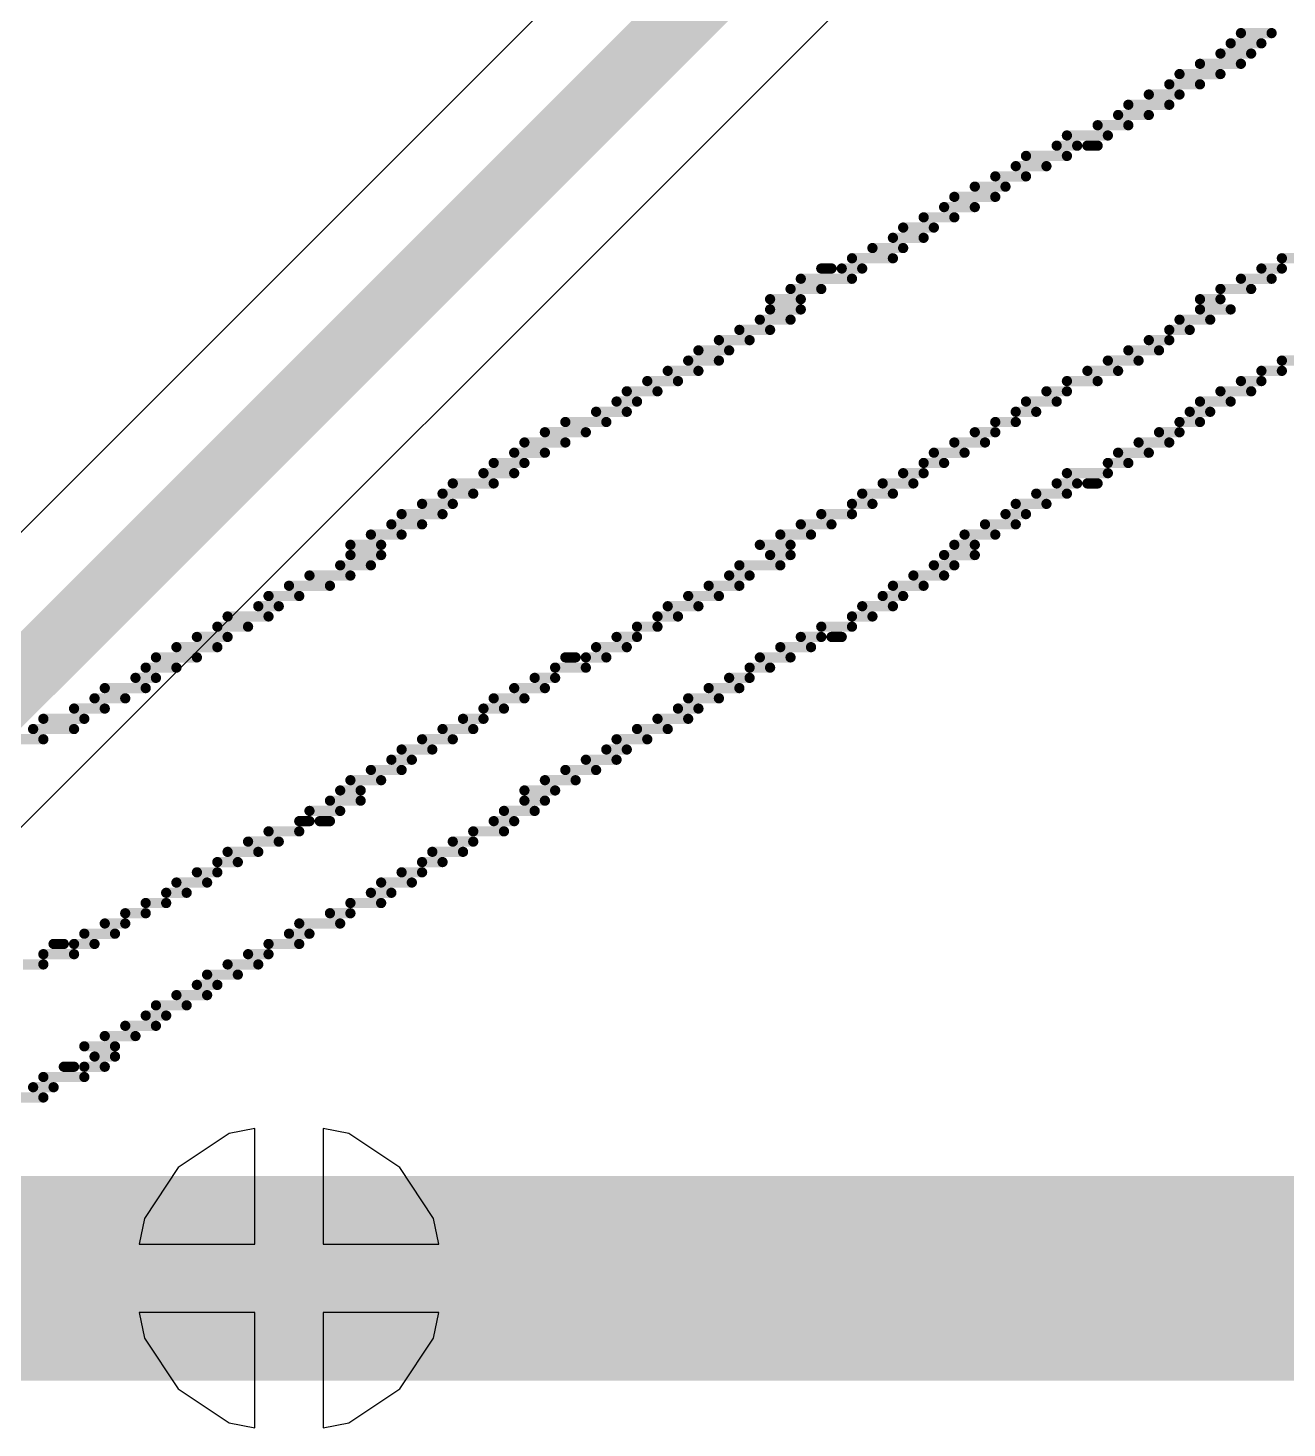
# Model space of a CAD drawing. Header units: millimetres. Extents: x 84.4 to 173.9, y 144 to 177.
# Drawn here: x 136.62 to 141.31, y 160.82 to 166.03 of the extents above; entities that cross this region are included whole.
import ezdxf

# ---------------------------------------------------------------- set-up
doc = ezdxf.new("R2010")
doc.units = ezdxf.units.MM
for name, color, linetype in [('BottomLayer', 5, 'Continuous'), ('BottomOverlay', 54, 'Continuous'), ('MultiLayer', 9, 'Continuous'), ('TopLayer', 1, 'Continuous'), ('ViaHoleLayer', 16, 'Continuous')]:
    doc.layers.add(name, color=color, linetype=linetype)

msp = doc.modelspace()

# ---------------------------------------------------------------- linework, layer by layer
at = {"layer": 'BottomLayer'}
for p, q in [((140.2155, 167.7745), (135.3133, 162.8723)), ((135.9765, 162.4367), (140.6511, 167.1113)), ((137.3716, 161.9168), (137.1826, 161.7904)), ((137.4676, 161.9358), (137.3716, 161.9168)), ((137.4676, 161.5054), (137.4676, 161.9358)), ((137.8176, 161.9168), (137.7216, 161.9358)), ((137.7216, 161.9358), (137.7216, 161.5054)), ((138.0066, 161.7904), (137.8176, 161.9168)), ((137.1826, 161.7904), (137.0563, 161.6014)), ((138.133, 161.6014), (138.0066, 161.7904)), ((137.0563, 161.6014), (137.0372, 161.5054)), ((138.1521, 161.5054), (138.133, 161.6014)), ((137.0372, 161.5054), (137.4676, 161.5054)), ((137.7216, 161.5054), (138.1521, 161.5054)), ((137.4676, 161.2514), (137.0372, 161.2514)), ((137.0372, 161.2514), (137.0563, 161.1554)), ((137.4676, 160.821), (137.4676, 161.2514)), ((138.1521, 161.2514), (137.7216, 161.2514)), ((137.7216, 161.2514), (137.7216, 160.821)), ((138.133, 161.1554), (138.1521, 161.2514)), ((137.0563, 161.1554), (137.1826, 160.9664)), ((138.0066, 160.9664), (138.133, 161.1554)), ((137.1826, 160.9664), (137.3716, 160.8401)), ((137.8176, 160.8401), (138.0066, 160.9664)), ((137.3716, 160.8401), (137.4676, 160.821)), ((137.7216, 160.821), (137.8176, 160.8401))]:
    msp.add_line(p, q, dxfattribs=at)
for points, const_width in [([(135.588, 162.5976), (140.4902, 167.4998)], 0.254), ([(137.5946, 161.3784), (150.5232, 161.3784)], 0.762)]:
    msp.add_lwpolyline(points, dxfattribs=dict(at, const_width=const_width))
for points, const_width in [([(137.4041, 161.3784, 1), (137.7851, 161.3784, 1)], 0.381), ([(137.4359, 161.3784, 1), (137.7534, 161.3784, 1)], 0.3175)]:
    msp.add_lwpolyline(points, format="xyb", close=True, dxfattribs=dict(at, const_width=const_width))
at = {"layer": 'BottomOverlay', "const_width": 0.0381}
for points in [[(141.1379, 166.0139), (141.2522, 166.0139)], [(141.0617, 165.9377), (141.176, 165.9377)], [(141.0998, 165.9758), (141.2141, 165.9758)], [(140.9855, 165.8996), (141.1379, 165.8996)], [(140.9093, 165.8615), (141.0617, 165.8615)], [(140.795, 165.7853), (140.9093, 165.7853)], [(140.8712, 165.8234), (140.9855, 165.8234)], [(140.7188, 165.7472), (140.8712, 165.7472)], [(140.6045, 165.671), (140.7188, 165.671)], [(140.6807, 165.7091), (140.795, 165.7091)], [(140.4902, 165.6329), (140.6426, 165.6329)], [(140.4521, 165.5948), (140.5283, 165.5948)], [(140.5664, 165.5948), (140.6045, 165.5948)], [(140.2997, 165.5186), (140.414, 165.5186)], [(140.3378, 165.5567), (140.4902, 165.5567)], [(140.2235, 165.4805), (140.3378, 165.4805)], [(140.1473, 165.4424), (140.2616, 165.4424)], [(140.033, 165.3662), (140.1473, 165.3662)], [(140.0711, 165.4043), (140.2235, 165.4043)], [(139.9568, 165.3281), (140.0711, 165.3281)], [(139.8806, 165.29), (139.9949, 165.29)], [(139.7663, 165.2138), (139.8806, 165.2138)], [(139.8425, 165.2519), (139.9568, 165.2519)], [(139.6901, 165.1757), (139.8425, 165.1757)], [(141.2903, 165.1757), (141.3665, 165.1757)], [(139.4996, 165.0995), (139.6901, 165.0995)], [(139.5758, 165.1376), (139.6139, 165.1376)], [(139.652, 165.1376), (139.7282, 165.1376)], [(141.1379, 165.0995), (141.2522, 165.0995)], [(141.2141, 165.1376), (141.2903, 165.1376)], [(139.4615, 165.0614), (139.5758, 165.0614)], [(141.0617, 165.0614), (141.176, 165.0614)], [(139.3853, 165.0233), (139.4996, 165.0233)], [(140.9855, 165.0233), (141.0617, 165.0233)], [(139.3472, 164.9471), (139.4615, 164.9471)], [(139.3853, 164.9852), (139.4996, 164.9852)], [(140.9093, 164.9471), (141.0236, 164.9471)], [(140.9855, 164.9852), (141.0998, 164.9852)], [(139.271, 164.909), (139.3853, 164.909)], [(140.8712, 164.909), (140.9474, 164.909)], [(139.1948, 164.8709), (139.3091, 164.8709)], [(140.795, 164.8709), (140.8712, 164.8709)], [(139.0805, 164.7947), (139.1948, 164.7947)], [(139.1186, 164.8328), (139.2329, 164.8328)], [(140.6426, 164.7947), (140.7569, 164.7947)], [(140.7188, 164.8328), (140.8331, 164.8328)], [(141.2903, 164.7947), (141.5189, 164.7947)], [(139.0043, 164.7566), (139.1186, 164.7566)], [(140.5664, 164.7566), (140.6807, 164.7566)], [(141.2141, 164.7566), (141.2903, 164.7566)], [(138.8519, 164.6804), (138.9662, 164.6804)], [(138.9281, 164.7185), (139.0424, 164.7185)], [(140.414, 164.6804), (140.4902, 164.6804)], [(140.4902, 164.7185), (140.6045, 164.7185)], [(141.0617, 164.6804), (141.176, 164.6804)], [(141.1379, 164.7185), (141.2141, 164.7185)], [(138.8138, 164.6423), (138.89, 164.6423)], [(140.3378, 164.6423), (140.4521, 164.6423)], [(140.9855, 164.6423), (141.0998, 164.6423)], [(138.7376, 164.6042), (138.8519, 164.6042)], [(140.2997, 164.6042), (140.3759, 164.6042)], [(140.9474, 164.6042), (141.0236, 164.6042)], [(138.5471, 164.528), (138.6995, 164.528)], [(138.6233, 164.5661), (138.7757, 164.5661)], [(140.1473, 164.528), (140.2235, 164.528)], [(140.2235, 164.5661), (140.2997, 164.5661)], [(140.8331, 164.528), (140.9093, 164.528)], [(140.9093, 164.5661), (140.9855, 164.5661)], [(138.4709, 164.4899), (138.6233, 164.4899)], [(140.0711, 164.4899), (140.1854, 164.4899)], [(140.7569, 164.4899), (140.8712, 164.4899)], [(138.4328, 164.4518), (138.5471, 164.4518)], [(139.9949, 164.4518), (140.1092, 164.4518)], [(140.6807, 164.4518), (140.795, 164.4518)], [(138.3185, 164.3756), (138.4328, 164.3756)], [(138.3566, 164.4137), (138.4709, 164.4137)], [(139.8806, 164.3756), (139.9568, 164.3756)], [(139.9568, 164.4137), (140.033, 164.4137)], [(140.4902, 164.3756), (140.6426, 164.3756)], [(140.6426, 164.4137), (140.7188, 164.4137)], [(138.2042, 164.3375), (138.3566, 164.3375)], [(139.8044, 164.3375), (139.9187, 164.3375)], [(140.4521, 164.3375), (140.5283, 164.3375)], [(140.5664, 164.3375), (140.6045, 164.3375)], [(138.1661, 164.2994), (138.2804, 164.2994)], [(139.7282, 164.2994), (139.8425, 164.2994)], [(140.3759, 164.2994), (140.4902, 164.2994)], [(138.0137, 164.2232), (138.1661, 164.2232)], [(138.0899, 164.2613), (138.2042, 164.2613)], [(139.5758, 164.2232), (139.6901, 164.2232)], [(139.6901, 164.2613), (139.7663, 164.2613)], [(140.2616, 164.2232), (140.3378, 164.2232)], [(140.2997, 164.2613), (140.414, 164.2613)], [(137.9756, 164.1851), (138.0899, 164.1851)], [(139.4996, 164.1851), (139.6139, 164.1851)], [(140.1854, 164.1851), (140.2997, 164.1851)], [(137.8232, 164.1089), (137.9375, 164.1089)], [(137.8994, 164.147), (138.0137, 164.147)], [(139.3472, 164.1089), (139.4615, 164.1089)], [(139.4234, 164.147), (139.5377, 164.147)], [(140.0711, 164.1089), (140.1473, 164.1089)], [(140.1092, 164.147), (140.2235, 164.147)], [(137.8232, 164.0708), (137.9375, 164.0708)], [(139.3853, 164.0708), (139.4615, 164.0708)], [(140.033, 164.0708), (140.1473, 164.0708)], [(137.7851, 164.0327), (137.8994, 164.0327)], [(139.271, 164.0327), (139.4234, 164.0327)], [(139.9949, 164.0327), (140.0711, 164.0327)], [(137.5946, 163.9565), (137.747, 163.9565)], [(137.6708, 163.9946), (137.8232, 163.9946)], [(139.1567, 163.9565), (139.271, 163.9565)], [(139.2329, 163.9946), (139.3091, 163.9946)], [(139.8425, 163.9565), (139.9568, 163.9565)], [(139.9187, 163.9946), (140.033, 163.9946)], [(137.5184, 163.9184), (137.6327, 163.9184)], [(139.0805, 163.9184), (139.1948, 163.9184)], [(139.8044, 163.9184), (139.8806, 163.9184)], [(137.4803, 163.8803), (137.5565, 163.8803)], [(139.0043, 163.8803), (139.1186, 163.8803)], [(139.7282, 163.8803), (139.8425, 163.8803)], [(137.3279, 163.8041), (137.4422, 163.8041)], [(137.366, 163.8422), (137.5184, 163.8422)], [(138.89, 163.8041), (138.9662, 163.8041)], [(138.9662, 163.8422), (139.0424, 163.8422)], [(139.5758, 163.8041), (139.6901, 163.8041)], [(139.6901, 163.8422), (139.7663, 163.8422)], [(137.2517, 163.766), (137.366, 163.766)], [(138.8138, 163.766), (138.89, 163.766)], [(139.4996, 163.766), (139.5758, 163.766)], [(139.6139, 163.766), (139.652, 163.766)], [(137.0993, 163.6898), (137.2517, 163.6898)], [(137.1755, 163.7279), (137.3279, 163.7279)], [(138.6233, 163.6898), (138.6614, 163.6898)], [(138.6995, 163.6898), (138.7757, 163.6898)], [(138.7376, 163.7279), (138.8519, 163.7279)], [(139.3472, 163.6898), (139.4615, 163.6898)], [(139.4234, 163.7279), (139.5377, 163.7279)], [(137.0612, 163.6517), (137.1755, 163.6517)], [(138.5852, 163.6517), (138.6995, 163.6517)], [(139.3091, 163.6517), (139.3853, 163.6517)], [(137.0231, 163.6136), (137.0993, 163.6136)], [(138.509, 163.6136), (138.5852, 163.6136)], [(139.2329, 163.6136), (139.3091, 163.6136)], [(136.8707, 163.5374), (136.985, 163.5374)], [(136.9088, 163.5755), (137.0612, 163.5755)], [(138.3566, 163.5374), (138.4709, 163.5374)], [(138.4328, 163.5755), (138.5471, 163.5755)], [(139.0805, 163.5374), (139.1948, 163.5374)], [(139.1567, 163.5755), (139.271, 163.5755)], [(136.7945, 163.4993), (136.9088, 163.4993)], [(138.3185, 163.4993), (138.3947, 163.4993)], [(139.0424, 163.4993), (139.1186, 163.4993)], [(136.6802, 163.4612), (136.8326, 163.4612)], [(138.2423, 163.4612), (138.3185, 163.4612)], [(138.9662, 163.4612), (139.0805, 163.4612)], [(136.5659, 163.385), (136.6802, 163.385)], [(136.6421, 163.4231), (136.7945, 163.4231)], [(138.0899, 163.385), (138.2042, 163.385)], [(138.1661, 163.4231), (138.2804, 163.4231)], [(138.8138, 163.385), (138.9281, 163.385)], [(138.89, 163.4231), (139.0043, 163.4231)], [(138.0137, 163.3469), (138.128, 163.3469)], [(138.7757, 163.3469), (138.8519, 163.3469)], [(137.9756, 163.3088), (138.0518, 163.3088)], [(138.6995, 163.3088), (138.8138, 163.3088)], [(137.8232, 163.2326), (137.9375, 163.2326)], [(137.8994, 163.2707), (138.0137, 163.2707)], [(138.5471, 163.2326), (138.6614, 163.2326)], [(138.6233, 163.2707), (138.7376, 163.2707)], [(137.7851, 163.1945), (137.8613, 163.1945)], [(138.4709, 163.1945), (138.5852, 163.1945)], [(137.6708, 163.1183), (137.7851, 163.1183)], [(137.747, 163.1564), (137.8613, 163.1564)], [(138.3947, 163.1183), (138.509, 163.1183)], [(138.4709, 163.1564), (138.5471, 163.1564)], [(137.6327, 163.0802), (137.6708, 163.0802)], [(137.7089, 163.0802), (137.747, 163.0802)], [(138.3566, 163.0802), (138.4328, 163.0802)], [(137.5184, 163.0421), (137.6327, 163.0421)], [(138.2804, 163.0421), (138.3947, 163.0421)], [(137.366, 162.9659), (137.4803, 162.9659)], [(137.4422, 163.004), (137.5565, 163.004)], [(138.128, 162.9659), (138.2423, 162.9659)], [(138.2042, 163.004), (138.2804, 163.004)], [(137.3279, 162.9278), (137.4041, 162.9278)], [(138.0899, 162.9278), (138.1661, 162.9278)], [(137.2517, 162.8897), (137.3279, 162.8897)], [(138.0137, 162.8897), (138.0899, 162.8897)], [(137.1374, 162.8135), (137.2136, 162.8135)], [(137.1755, 162.8516), (137.2898, 162.8516)], [(137.8994, 162.8135), (137.9756, 162.8135)], [(137.9375, 162.8516), (138.0518, 162.8516)], [(137.0612, 162.7754), (137.1374, 162.7754)], [(137.8232, 162.7754), (137.9375, 162.7754)], [(136.9088, 162.6992), (136.985, 162.6992)], [(136.985, 162.7373), (137.0612, 162.7373)], [(137.6327, 162.6992), (137.7851, 162.6992)], [(137.747, 162.7373), (137.8232, 162.7373)], [(136.8326, 162.6611), (136.9469, 162.6611)], [(137.5946, 162.6611), (137.6708, 162.6611)], [(136.7183, 162.623), (136.7564, 162.623)], [(136.7945, 162.623), (136.8707, 162.623)], [(137.5184, 162.623), (137.6327, 162.623)], [(136.604, 162.5468), (136.6802, 162.5468)], [(136.6802, 162.5849), (136.7945, 162.5849)], [(137.366, 162.5468), (137.4803, 162.5468)], [(137.4422, 162.5849), (137.5184, 162.5849)], [(137.2898, 162.5087), (137.4041, 162.5087)], [(137.2517, 162.4706), (137.3279, 162.4706)], [(137.0993, 162.3944), (137.2136, 162.3944)], [(137.1755, 162.4325), (137.2898, 162.4325)], [(137.0612, 162.3563), (137.1374, 162.3563)], [(136.985, 162.3182), (137.0993, 162.3182)], [(136.8326, 162.242), (136.9469, 162.242)], [(136.9088, 162.2801), (137.0231, 162.2801)], [(136.8707, 162.2039), (136.9469, 162.2039)], [(136.6802, 162.1277), (136.8326, 162.1277)], [(136.7564, 162.1658), (136.7945, 162.1658)], [(136.8326, 162.1658), (136.9088, 162.1658)], [(136.6421, 162.0896), (136.7183, 162.0896)], [(136.5659, 162.0515), (136.6802, 162.0515)]]:
    msp.add_lwpolyline(points, dxfattribs=at)
at = {"layer": 'BottomOverlay', "const_width": 0.0191}
for points in [[(141.1284, 166.0139, 1), (141.1474, 166.0139, 1)], [(141.2427, 166.0139, 1), (141.2617, 166.0139, 1)], [(141.0522, 165.9377, 1), (141.0712, 165.9377, 1)], [(141.0903, 165.9758, 1), (141.1093, 165.9758, 1)], [(141.1665, 165.9377, 1), (141.1855, 165.9377, 1)], [(141.2046, 165.9758, 1), (141.2236, 165.9758, 1)], [(140.976, 165.8996, 1), (140.995, 165.8996, 1)], [(141.1284, 165.8996, 1), (141.1474, 165.8996, 1)], [(140.8998, 165.8615, 1), (140.9188, 165.8615, 1)], [(141.0522, 165.8615, 1), (141.0712, 165.8615, 1)], [(140.7855, 165.7853, 1), (140.8045, 165.7853, 1)], [(140.8617, 165.8234, 1), (140.8807, 165.8234, 1)], [(140.8998, 165.7853, 1), (140.9188, 165.7853, 1)], [(140.976, 165.8234, 1), (140.995, 165.8234, 1)], [(140.7093, 165.7472, 1), (140.7283, 165.7472, 1)], [(140.8617, 165.7472, 1), (140.8807, 165.7472, 1)], [(140.595, 165.671, 1), (140.614, 165.671, 1)], [(140.6712, 165.7091, 1), (140.6902, 165.7091, 1)], [(140.7093, 165.671, 1), (140.7283, 165.671, 1)], [(140.7855, 165.7091, 1), (140.8045, 165.7091, 1)], [(140.4807, 165.6329, 1), (140.4997, 165.6329, 1)], [(140.6331, 165.6329, 1), (140.6521, 165.6329, 1)], [(140.4426, 165.5948, 1), (140.4616, 165.5948, 1)], [(140.5188, 165.5948, 1), (140.5378, 165.5948, 1)], [(140.5569, 165.5948, 1), (140.5759, 165.5948, 1)], [(140.595, 165.5948, 1), (140.614, 165.5948, 1)], [(140.2902, 165.5186, 1), (140.3092, 165.5186, 1)], [(140.3283, 165.5567, 1), (140.3473, 165.5567, 1)], [(140.4045, 165.5186, 1), (140.4235, 165.5186, 1)], [(140.4807, 165.5567, 1), (140.4997, 165.5567, 1)], [(140.214, 165.4805, 1), (140.233, 165.4805, 1)], [(140.3283, 165.4805, 1), (140.3473, 165.4805, 1)], [(140.1378, 165.4424, 1), (140.1568, 165.4424, 1)], [(140.2521, 165.4424, 1), (140.2711, 165.4424, 1)], [(140.0235, 165.3662, 1), (140.0425, 165.3662, 1)], [(140.0616, 165.4043, 1), (140.0806, 165.4043, 1)], [(140.1378, 165.3662, 1), (140.1568, 165.3662, 1)], [(140.214, 165.4043, 1), (140.233, 165.4043, 1)], [(139.9473, 165.3281, 1), (139.9663, 165.3281, 1)], [(140.0616, 165.3281, 1), (140.0806, 165.3281, 1)], [(139.8711, 165.29, 1), (139.8901, 165.29, 1)], [(139.9854, 165.29, 1), (140.0044, 165.29, 1)], [(139.7568, 165.2138, 1), (139.7758, 165.2138, 1)], [(139.833, 165.2519, 1), (139.852, 165.2519, 1)], [(139.8711, 165.2138, 1), (139.8901, 165.2138, 1)], [(139.9473, 165.2519, 1), (139.9663, 165.2519, 1)], [(139.6806, 165.1757, 1), (139.6996, 165.1757, 1)], [(139.833, 165.1757, 1), (139.852, 165.1757, 1)], [(141.2808, 165.1757, 1), (141.2998, 165.1757, 1)], [(139.4901, 165.0995, 1), (139.5091, 165.0995, 1)], [(139.5663, 165.1376, 1), (139.5853, 165.1376, 1)], [(139.6044, 165.1376, 1), (139.6234, 165.1376, 1)], [(139.6425, 165.1376, 1), (139.6615, 165.1376, 1)], [(139.6806, 165.0995, 1), (139.6996, 165.0995, 1)], [(139.7187, 165.1376, 1), (139.7377, 165.1376, 1)], [(141.1284, 165.0995, 1), (141.1474, 165.0995, 1)], [(141.2046, 165.1376, 1), (141.2236, 165.1376, 1)], [(141.2427, 165.0995, 1), (141.2617, 165.0995, 1)], [(141.2808, 165.1376, 1), (141.2998, 165.1376, 1)], [(139.452, 165.0614, 1), (139.471, 165.0614, 1)], [(139.5663, 165.0614, 1), (139.5853, 165.0614, 1)], [(141.0522, 165.0614, 1), (141.0712, 165.0614, 1)], [(141.1665, 165.0614, 1), (141.1855, 165.0614, 1)], [(139.3758, 165.0233, 1), (139.3948, 165.0233, 1)], [(139.4901, 165.0233, 1), (139.5091, 165.0233, 1)], [(140.976, 165.0233, 1), (140.995, 165.0233, 1)], [(141.0522, 165.0233, 1), (141.0712, 165.0233, 1)], [(139.3377, 164.9471, 1), (139.3567, 164.9471, 1)], [(139.3758, 164.9852, 1), (139.3948, 164.9852, 1)], [(139.452, 164.9471, 1), (139.471, 164.9471, 1)], [(139.4901, 164.9852, 1), (139.5091, 164.9852, 1)], [(140.8998, 164.9471, 1), (140.9188, 164.9471, 1)], [(140.976, 164.9852, 1), (140.995, 164.9852, 1)], [(141.0141, 164.9471, 1), (141.0331, 164.9471, 1)], [(141.0903, 164.9852, 1), (141.1093, 164.9852, 1)], [(139.2615, 164.909, 1), (139.2805, 164.909, 1)], [(139.3758, 164.909, 1), (139.3948, 164.909, 1)], [(140.8617, 164.909, 1), (140.8807, 164.909, 1)], [(140.9379, 164.909, 1), (140.9569, 164.909, 1)], [(139.1853, 164.8709, 1), (139.2043, 164.8709, 1)], [(139.2996, 164.8709, 1), (139.3186, 164.8709, 1)], [(140.7855, 164.8709, 1), (140.8045, 164.8709, 1)], [(140.8617, 164.8709, 1), (140.8807, 164.8709, 1)], [(139.071, 164.7947, 1), (139.09, 164.7947, 1)], [(139.1091, 164.8328, 1), (139.1281, 164.8328, 1)], [(139.1853, 164.7947, 1), (139.2043, 164.7947, 1)], [(139.2234, 164.8328, 1), (139.2424, 164.8328, 1)], [(140.6331, 164.7947, 1), (140.6521, 164.7947, 1)], [(140.7093, 164.8328, 1), (140.7283, 164.8328, 1)], [(140.7474, 164.7947, 1), (140.7664, 164.7947, 1)], [(140.8236, 164.8328, 1), (140.8426, 164.8328, 1)], [(141.2808, 164.7947, 1), (141.2998, 164.7947, 1)], [(138.9948, 164.7566, 1), (139.0138, 164.7566, 1)], [(139.1091, 164.7566, 1), (139.1281, 164.7566, 1)], [(140.5569, 164.7566, 1), (140.5759, 164.7566, 1)], [(140.6712, 164.7566, 1), (140.6902, 164.7566, 1)], [(141.2046, 164.7566, 1), (141.2236, 164.7566, 1)], [(141.2808, 164.7566, 1), (141.2998, 164.7566, 1)], [(138.8424, 164.6804, 1), (138.8614, 164.6804, 1)], [(138.9186, 164.7185, 1), (138.9376, 164.7185, 1)], [(138.9567, 164.6804, 1), (138.9757, 164.6804, 1)], [(139.0329, 164.7185, 1), (139.0519, 164.7185, 1)], [(140.4045, 164.6804, 1), (140.4235, 164.6804, 1)], [(140.4807, 164.7185, 1), (140.4997, 164.7185, 1)], [(140.4807, 164.6804, 1), (140.4997, 164.6804, 1)], [(140.595, 164.7185, 1), (140.614, 164.7185, 1)], [(141.0522, 164.6804, 1), (141.0712, 164.6804, 1)], [(141.1284, 164.7185, 1), (141.1474, 164.7185, 1)], [(141.1665, 164.6804, 1), (141.1855, 164.6804, 1)], [(141.2046, 164.7185, 1), (141.2236, 164.7185, 1)], [(138.8043, 164.6423, 1), (138.8233, 164.6423, 1)], [(138.8805, 164.6423, 1), (138.8995, 164.6423, 1)], [(140.3283, 164.6423, 1), (140.3473, 164.6423, 1)], [(140.4426, 164.6423, 1), (140.4616, 164.6423, 1)], [(140.976, 164.6423, 1), (140.995, 164.6423, 1)], [(141.0903, 164.6423, 1), (141.1093, 164.6423, 1)], [(138.7281, 164.6042, 1), (138.7471, 164.6042, 1)], [(138.8424, 164.6042, 1), (138.8614, 164.6042, 1)], [(140.2902, 164.6042, 1), (140.3092, 164.6042, 1)], [(140.3664, 164.6042, 1), (140.3854, 164.6042, 1)], [(140.9379, 164.6042, 1), (140.9569, 164.6042, 1)], [(141.0141, 164.6042, 1), (141.0331, 164.6042, 1)], [(138.5376, 164.528, 1), (138.5566, 164.528, 1)], [(138.6138, 164.5661, 1), (138.6328, 164.5661, 1)], [(138.69, 164.528, 1), (138.709, 164.528, 1)], [(138.7662, 164.5661, 1), (138.7852, 164.5661, 1)], [(140.1378, 164.528, 1), (140.1568, 164.528, 1)], [(140.214, 164.5661, 1), (140.233, 164.5661, 1)], [(140.214, 164.528, 1), (140.233, 164.528, 1)], [(140.2902, 164.5661, 1), (140.3092, 164.5661, 1)], [(140.8236, 164.528, 1), (140.8426, 164.528, 1)], [(140.8998, 164.5661, 1), (140.9188, 164.5661, 1)], [(140.8998, 164.528, 1), (140.9188, 164.528, 1)], [(140.976, 164.5661, 1), (140.995, 164.5661, 1)], [(138.4614, 164.4899, 1), (138.4804, 164.4899, 1)], [(138.6138, 164.4899, 1), (138.6328, 164.4899, 1)], [(140.0616, 164.4899, 1), (140.0806, 164.4899, 1)], [(140.1759, 164.4899, 1), (140.1949, 164.4899, 1)], [(140.7474, 164.4899, 1), (140.7664, 164.4899, 1)], [(140.8617, 164.4899, 1), (140.8807, 164.4899, 1)], [(138.4233, 164.4518, 1), (138.4423, 164.4518, 1)], [(138.5376, 164.4518, 1), (138.5566, 164.4518, 1)], [(139.9854, 164.4518, 1), (140.0044, 164.4518, 1)], [(140.0997, 164.4518, 1), (140.1187, 164.4518, 1)], [(140.6712, 164.4518, 1), (140.6902, 164.4518, 1)], [(140.7855, 164.4518, 1), (140.8045, 164.4518, 1)], [(138.309, 164.3756, 1), (138.328, 164.3756, 1)], [(138.3471, 164.4137, 1), (138.3661, 164.4137, 1)], [(138.4233, 164.3756, 1), (138.4423, 164.3756, 1)], [(138.4614, 164.4137, 1), (138.4804, 164.4137, 1)], [(139.8711, 164.3756, 1), (139.8901, 164.3756, 1)], [(139.9473, 164.4137, 1), (139.9663, 164.4137, 1)], [(139.9473, 164.3756, 1), (139.9663, 164.3756, 1)], [(140.0235, 164.4137, 1), (140.0425, 164.4137, 1)], [(140.4807, 164.3756, 1), (140.4997, 164.3756, 1)], [(140.6331, 164.4137, 1), (140.6521, 164.4137, 1)], [(140.6331, 164.3756, 1), (140.6521, 164.3756, 1)], [(140.7093, 164.4137, 1), (140.7283, 164.4137, 1)], [(138.1947, 164.3375, 1), (138.2137, 164.3375, 1)], [(138.3471, 164.3375, 1), (138.3661, 164.3375, 1)], [(139.7949, 164.3375, 1), (139.8139, 164.3375, 1)], [(139.9092, 164.3375, 1), (139.9282, 164.3375, 1)], [(140.4426, 164.3375, 1), (140.4616, 164.3375, 1)], [(140.5188, 164.3375, 1), (140.5378, 164.3375, 1)], [(140.5569, 164.3375, 1), (140.5759, 164.3375, 1)], [(140.595, 164.3375, 1), (140.614, 164.3375, 1)], [(138.1566, 164.2994, 1), (138.1756, 164.2994, 1)], [(138.2709, 164.2994, 1), (138.2899, 164.2994, 1)], [(139.7187, 164.2994, 1), (139.7377, 164.2994, 1)], [(139.833, 164.2994, 1), (139.852, 164.2994, 1)], [(140.3664, 164.2994, 1), (140.3854, 164.2994, 1)], [(140.4807, 164.2994, 1), (140.4997, 164.2994, 1)], [(138.0042, 164.2232, 1), (138.0232, 164.2232, 1)], [(138.0804, 164.2613, 1), (138.0994, 164.2613, 1)], [(138.1566, 164.2232, 1), (138.1756, 164.2232, 1)], [(138.1947, 164.2613, 1), (138.2137, 164.2613, 1)], [(139.5663, 164.2232, 1), (139.5853, 164.2232, 1)], [(139.6806, 164.2613, 1), (139.6996, 164.2613, 1)], [(139.6806, 164.2232, 1), (139.6996, 164.2232, 1)], [(139.7568, 164.2613, 1), (139.7758, 164.2613, 1)], [(140.2521, 164.2232, 1), (140.2711, 164.2232, 1)], [(140.2902, 164.2613, 1), (140.3092, 164.2613, 1)], [(140.3283, 164.2232, 1), (140.3473, 164.2232, 1)], [(140.4045, 164.2613, 1), (140.4235, 164.2613, 1)], [(137.9661, 164.1851, 1), (137.9851, 164.1851, 1)], [(138.0804, 164.1851, 1), (138.0994, 164.1851, 1)], [(139.4901, 164.1851, 1), (139.5091, 164.1851, 1)], [(139.6044, 164.1851, 1), (139.6234, 164.1851, 1)], [(140.1759, 164.1851, 1), (140.1949, 164.1851, 1)], [(140.2902, 164.1851, 1), (140.3092, 164.1851, 1)], [(137.8137, 164.1089, 1), (137.8327, 164.1089, 1)], [(137.8899, 164.147, 1), (137.9089, 164.147, 1)], [(137.928, 164.1089, 1), (137.947, 164.1089, 1)], [(138.0042, 164.147, 1), (138.0232, 164.147, 1)], [(139.3377, 164.1089, 1), (139.3567, 164.1089, 1)], [(139.4139, 164.147, 1), (139.4329, 164.147, 1)], [(139.452, 164.1089, 1), (139.471, 164.1089, 1)], [(139.5282, 164.147, 1), (139.5472, 164.147, 1)], [(140.0616, 164.1089, 1), (140.0806, 164.1089, 1)], [(140.0997, 164.147, 1), (140.1187, 164.147, 1)], [(140.1378, 164.1089, 1), (140.1568, 164.1089, 1)], [(140.214, 164.147, 1), (140.233, 164.147, 1)], [(137.8137, 164.0708, 1), (137.8327, 164.0708, 1)], [(137.928, 164.0708, 1), (137.947, 164.0708, 1)], [(139.3758, 164.0708, 1), (139.3948, 164.0708, 1)], [(139.452, 164.0708, 1), (139.471, 164.0708, 1)], [(140.0235, 164.0708, 1), (140.0425, 164.0708, 1)], [(140.1378, 164.0708, 1), (140.1568, 164.0708, 1)], [(137.7756, 164.0327, 1), (137.7946, 164.0327, 1)], [(137.8899, 164.0327, 1), (137.9089, 164.0327, 1)], [(139.2615, 164.0327, 1), (139.2805, 164.0327, 1)], [(139.4139, 164.0327, 1), (139.4329, 164.0327, 1)], [(139.9854, 164.0327, 1), (140.0044, 164.0327, 1)], [(140.0616, 164.0327, 1), (140.0806, 164.0327, 1)], [(137.5851, 163.9565, 1), (137.6041, 163.9565, 1)], [(137.6613, 163.9946, 1), (137.6803, 163.9946, 1)], [(137.7375, 163.9565, 1), (137.7565, 163.9565, 1)], [(137.8137, 163.9946, 1), (137.8327, 163.9946, 1)], [(139.1472, 163.9565, 1), (139.1662, 163.9565, 1)], [(139.2234, 163.9946, 1), (139.2424, 163.9946, 1)], [(139.2615, 163.9565, 1), (139.2805, 163.9565, 1)], [(139.2996, 163.9946, 1), (139.3186, 163.9946, 1)], [(139.833, 163.9565, 1), (139.852, 163.9565, 1)], [(139.9092, 163.9946, 1), (139.9282, 163.9946, 1)], [(139.9473, 163.9565, 1), (139.9663, 163.9565, 1)], [(140.0235, 163.9946, 1), (140.0425, 163.9946, 1)], [(137.5089, 163.9184, 1), (137.5279, 163.9184, 1)], [(137.6232, 163.9184, 1), (137.6422, 163.9184, 1)], [(139.071, 163.9184, 1), (139.09, 163.9184, 1)], [(139.1853, 163.9184, 1), (139.2043, 163.9184, 1)], [(139.7949, 163.9184, 1), (139.8139, 163.9184, 1)], [(139.8711, 163.9184, 1), (139.8901, 163.9184, 1)], [(137.4708, 163.8803, 1), (137.4898, 163.8803, 1)], [(137.547, 163.8803, 1), (137.566, 163.8803, 1)], [(138.9948, 163.8803, 1), (139.0138, 163.8803, 1)], [(139.1091, 163.8803, 1), (139.1281, 163.8803, 1)], [(139.7187, 163.8803, 1), (139.7377, 163.8803, 1)], [(139.833, 163.8803, 1), (139.852, 163.8803, 1)], [(137.3184, 163.8041, 1), (137.3374, 163.8041, 1)], [(137.3565, 163.8422, 1), (137.3755, 163.8422, 1)], [(137.4327, 163.8041, 1), (137.4517, 163.8041, 1)], [(137.5089, 163.8422, 1), (137.5279, 163.8422, 1)], [(138.8805, 163.8041, 1), (138.8995, 163.8041, 1)], [(138.9567, 163.8422, 1), (138.9757, 163.8422, 1)], [(138.9567, 163.8041, 1), (138.9757, 163.8041, 1)], [(139.0329, 163.8422, 1), (139.0519, 163.8422, 1)], [(139.5663, 163.8041, 1), (139.5853, 163.8041, 1)], [(139.6806, 163.8422, 1), (139.6996, 163.8422, 1)], [(139.6806, 163.8041, 1), (139.6996, 163.8041, 1)], [(139.7568, 163.8422, 1), (139.7758, 163.8422, 1)], [(137.2422, 163.766, 1), (137.2612, 163.766, 1)], [(137.3565, 163.766, 1), (137.3755, 163.766, 1)], [(138.8043, 163.766, 1), (138.8233, 163.766, 1)], [(138.8805, 163.766, 1), (138.8995, 163.766, 1)], [(139.4901, 163.766, 1), (139.5091, 163.766, 1)], [(139.5663, 163.766, 1), (139.5853, 163.766, 1)], [(139.6044, 163.766, 1), (139.6234, 163.766, 1)], [(139.6425, 163.766, 1), (139.6615, 163.766, 1)], [(137.0898, 163.6898, 1), (137.1088, 163.6898, 1)], [(137.166, 163.7279, 1), (137.185, 163.7279, 1)], [(137.2422, 163.6898, 1), (137.2612, 163.6898, 1)], [(137.3184, 163.7279, 1), (137.3374, 163.7279, 1)], [(138.6138, 163.6898, 1), (138.6328, 163.6898, 1)], [(138.6519, 163.6898, 1), (138.6709, 163.6898, 1)], [(138.69, 163.6898, 1), (138.709, 163.6898, 1)], [(138.7281, 163.7279, 1), (138.7471, 163.7279, 1)], [(138.7662, 163.6898, 1), (138.7852, 163.6898, 1)], [(138.8424, 163.7279, 1), (138.8614, 163.7279, 1)], [(139.3377, 163.6898, 1), (139.3567, 163.6898, 1)], [(139.4139, 163.7279, 1), (139.4329, 163.7279, 1)], [(139.452, 163.6898, 1), (139.471, 163.6898, 1)], [(139.5282, 163.7279, 1), (139.5472, 163.7279, 1)], [(137.0517, 163.6517, 1), (137.0707, 163.6517, 1)], [(137.166, 163.6517, 1), (137.185, 163.6517, 1)], [(138.5757, 163.6517, 1), (138.5947, 163.6517, 1)], [(138.69, 163.6517, 1), (138.709, 163.6517, 1)], [(139.2996, 163.6517, 1), (139.3186, 163.6517, 1)], [(139.3758, 163.6517, 1), (139.3948, 163.6517, 1)], [(137.0136, 163.6136, 1), (137.0326, 163.6136, 1)], [(137.0898, 163.6136, 1), (137.1088, 163.6136, 1)], [(138.4995, 163.6136, 1), (138.5185, 163.6136, 1)], [(138.5757, 163.6136, 1), (138.5947, 163.6136, 1)], [(139.2234, 163.6136, 1), (139.2424, 163.6136, 1)], [(139.2996, 163.6136, 1), (139.3186, 163.6136, 1)], [(136.8612, 163.5374, 1), (136.8802, 163.5374, 1)], [(136.8993, 163.5755, 1), (136.9183, 163.5755, 1)], [(136.9755, 163.5374, 1), (136.9945, 163.5374, 1)], [(137.0517, 163.5755, 1), (137.0707, 163.5755, 1)], [(138.3471, 163.5374, 1), (138.3661, 163.5374, 1)], [(138.4233, 163.5755, 1), (138.4423, 163.5755, 1)], [(138.4614, 163.5374, 1), (138.4804, 163.5374, 1)], [(138.5376, 163.5755, 1), (138.5566, 163.5755, 1)], [(139.071, 163.5374, 1), (139.09, 163.5374, 1)], [(139.1472, 163.5755, 1), (139.1662, 163.5755, 1)], [(139.1853, 163.5374, 1), (139.2043, 163.5374, 1)], [(139.2615, 163.5755, 1), (139.2805, 163.5755, 1)], [(136.785, 163.4993, 1), (136.804, 163.4993, 1)], [(136.8993, 163.4993, 1), (136.9183, 163.4993, 1)], [(138.309, 163.4993, 1), (138.328, 163.4993, 1)], [(138.3852, 163.4993, 1), (138.4042, 163.4993, 1)], [(139.0329, 163.4993, 1), (139.0519, 163.4993, 1)], [(139.1091, 163.4993, 1), (139.1281, 163.4993, 1)], [(136.6707, 163.4612, 1), (136.6897, 163.4612, 1)], [(136.8231, 163.4612, 1), (136.8421, 163.4612, 1)], [(138.2328, 163.4612, 1), (138.2518, 163.4612, 1)], [(138.309, 163.4612, 1), (138.328, 163.4612, 1)], [(138.9567, 163.4612, 1), (138.9757, 163.4612, 1)], [(139.071, 163.4612, 1), (139.09, 163.4612, 1)], [(136.6326, 163.4231, 1), (136.6516, 163.4231, 1)], [(136.6707, 163.385, 1), (136.6897, 163.385, 1)], [(136.785, 163.4231, 1), (136.804, 163.4231, 1)], [(138.0804, 163.385, 1), (138.0994, 163.385, 1)], [(138.1566, 163.4231, 1), (138.1756, 163.4231, 1)], [(138.1947, 163.385, 1), (138.2137, 163.385, 1)], [(138.2709, 163.4231, 1), (138.2899, 163.4231, 1)], [(138.8043, 163.385, 1), (138.8233, 163.385, 1)], [(138.8805, 163.4231, 1), (138.8995, 163.4231, 1)], [(138.9186, 163.385, 1), (138.9376, 163.385, 1)], [(138.9948, 163.4231, 1), (139.0138, 163.4231, 1)], [(138.0042, 163.3469, 1), (138.0232, 163.3469, 1)], [(138.1185, 163.3469, 1), (138.1375, 163.3469, 1)], [(138.7662, 163.3469, 1), (138.7852, 163.3469, 1)], [(138.8424, 163.3469, 1), (138.8614, 163.3469, 1)], [(137.9661, 163.3088, 1), (137.9851, 163.3088, 1)], [(138.0423, 163.3088, 1), (138.0613, 163.3088, 1)], [(138.69, 163.3088, 1), (138.709, 163.3088, 1)], [(138.8043, 163.3088, 1), (138.8233, 163.3088, 1)], [(137.8137, 163.2326, 1), (137.8327, 163.2326, 1)], [(137.8899, 163.2707, 1), (137.9089, 163.2707, 1)], [(137.928, 163.2326, 1), (137.947, 163.2326, 1)], [(138.0042, 163.2707, 1), (138.0232, 163.2707, 1)], [(138.5376, 163.2326, 1), (138.5566, 163.2326, 1)], [(138.6138, 163.2707, 1), (138.6328, 163.2707, 1)], [(138.6519, 163.2326, 1), (138.6709, 163.2326, 1)], [(138.7281, 163.2707, 1), (138.7471, 163.2707, 1)], [(137.7756, 163.1945, 1), (137.7946, 163.1945, 1)], [(137.8518, 163.1945, 1), (137.8708, 163.1945, 1)], [(138.4614, 163.1945, 1), (138.4804, 163.1945, 1)], [(138.5757, 163.1945, 1), (138.5947, 163.1945, 1)], [(137.6613, 163.1183, 1), (137.6803, 163.1183, 1)], [(137.7375, 163.1564, 1), (137.7565, 163.1564, 1)], [(137.7756, 163.1183, 1), (137.7946, 163.1183, 1)], [(137.8518, 163.1564, 1), (137.8708, 163.1564, 1)], [(138.3852, 163.1183, 1), (138.4042, 163.1183, 1)], [(138.4614, 163.1564, 1), (138.4804, 163.1564, 1)], [(138.4995, 163.1183, 1), (138.5185, 163.1183, 1)], [(138.5376, 163.1564, 1), (138.5566, 163.1564, 1)], [(137.6232, 163.0802, 1), (137.6422, 163.0802, 1)], [(137.6613, 163.0802, 1), (137.6803, 163.0802, 1)], [(137.6994, 163.0802, 1), (137.7184, 163.0802, 1)], [(137.7375, 163.0802, 1), (137.7565, 163.0802, 1)], [(138.3471, 163.0802, 1), (138.3661, 163.0802, 1)], [(138.4233, 163.0802, 1), (138.4423, 163.0802, 1)], [(137.5089, 163.0421, 1), (137.5279, 163.0421, 1)], [(137.6232, 163.0421, 1), (137.6422, 163.0421, 1)], [(138.2709, 163.0421, 1), (138.2899, 163.0421, 1)], [(138.3852, 163.0421, 1), (138.4042, 163.0421, 1)], [(137.3565, 162.9659, 1), (137.3755, 162.9659, 1)], [(137.4327, 163.004, 1), (137.4517, 163.004, 1)], [(137.4708, 162.9659, 1), (137.4898, 162.9659, 1)], [(137.547, 163.004, 1), (137.566, 163.004, 1)], [(138.1185, 162.9659, 1), (138.1375, 162.9659, 1)], [(138.1947, 163.004, 1), (138.2137, 163.004, 1)], [(138.2328, 162.9659, 1), (138.2518, 162.9659, 1)], [(138.2709, 163.004, 1), (138.2899, 163.004, 1)], [(137.3184, 162.9278, 1), (137.3374, 162.9278, 1)], [(137.3946, 162.9278, 1), (137.4136, 162.9278, 1)], [(138.0804, 162.9278, 1), (138.0994, 162.9278, 1)], [(138.1566, 162.9278, 1), (138.1756, 162.9278, 1)], [(137.2422, 162.8897, 1), (137.2612, 162.8897, 1)], [(137.3184, 162.8897, 1), (137.3374, 162.8897, 1)], [(138.0042, 162.8897, 1), (138.0232, 162.8897, 1)], [(138.0804, 162.8897, 1), (138.0994, 162.8897, 1)], [(137.1279, 162.8135, 1), (137.1469, 162.8135, 1)], [(137.166, 162.8516, 1), (137.185, 162.8516, 1)], [(137.2041, 162.8135, 1), (137.2231, 162.8135, 1)], [(137.2803, 162.8516, 1), (137.2993, 162.8516, 1)], [(137.8899, 162.8135, 1), (137.9089, 162.8135, 1)], [(137.928, 162.8516, 1), (137.947, 162.8516, 1)], [(137.9661, 162.8135, 1), (137.9851, 162.8135, 1)], [(138.0423, 162.8516, 1), (138.0613, 162.8516, 1)], [(137.0517, 162.7754, 1), (137.0707, 162.7754, 1)], [(137.1279, 162.7754, 1), (137.1469, 162.7754, 1)], [(137.8137, 162.7754, 1), (137.8327, 162.7754, 1)], [(137.928, 162.7754, 1), (137.947, 162.7754, 1)], [(136.8993, 162.6992, 1), (136.9183, 162.6992, 1)], [(136.9755, 162.7373, 1), (136.9945, 162.7373, 1)], [(136.9755, 162.6992, 1), (136.9945, 162.6992, 1)], [(137.0517, 162.7373, 1), (137.0707, 162.7373, 1)], [(137.6232, 162.6992, 1), (137.6422, 162.6992, 1)], [(137.7375, 162.7373, 1), (137.7565, 162.7373, 1)], [(137.7756, 162.6992, 1), (137.7946, 162.6992, 1)], [(137.8137, 162.7373, 1), (137.8327, 162.7373, 1)], [(136.8231, 162.6611, 1), (136.8421, 162.6611, 1)], [(136.9374, 162.6611, 1), (136.9564, 162.6611, 1)], [(137.5851, 162.6611, 1), (137.6041, 162.6611, 1)], [(137.6613, 162.6611, 1), (137.6803, 162.6611, 1)], [(136.7088, 162.623, 1), (136.7278, 162.623, 1)], [(136.7469, 162.623, 1), (136.7659, 162.623, 1)], [(136.785, 162.623, 1), (136.804, 162.623, 1)], [(136.8612, 162.623, 1), (136.8802, 162.623, 1)], [(137.5089, 162.623, 1), (137.5279, 162.623, 1)], [(137.6232, 162.623, 1), (137.6422, 162.623, 1)], [(136.6707, 162.5849, 1), (136.6897, 162.5849, 1)], [(136.6707, 162.5468, 1), (136.6897, 162.5468, 1)], [(136.785, 162.5849, 1), (136.804, 162.5849, 1)], [(137.3565, 162.5468, 1), (137.3755, 162.5468, 1)], [(137.4327, 162.5849, 1), (137.4517, 162.5849, 1)], [(137.4708, 162.5468, 1), (137.4898, 162.5468, 1)], [(137.5089, 162.5849, 1), (137.5279, 162.5849, 1)], [(137.2803, 162.5087, 1), (137.2993, 162.5087, 1)], [(137.3946, 162.5087, 1), (137.4136, 162.5087, 1)], [(137.2422, 162.4706, 1), (137.2612, 162.4706, 1)], [(137.3184, 162.4706, 1), (137.3374, 162.4706, 1)], [(137.0898, 162.3944, 1), (137.1088, 162.3944, 1)], [(137.166, 162.4325, 1), (137.185, 162.4325, 1)], [(137.2041, 162.3944, 1), (137.2231, 162.3944, 1)], [(137.2803, 162.4325, 1), (137.2993, 162.4325, 1)], [(137.0517, 162.3563, 1), (137.0707, 162.3563, 1)], [(137.1279, 162.3563, 1), (137.1469, 162.3563, 1)], [(136.9755, 162.3182, 1), (136.9945, 162.3182, 1)], [(137.0898, 162.3182, 1), (137.1088, 162.3182, 1)], [(136.8231, 162.242, 1), (136.8421, 162.242, 1)], [(136.8993, 162.2801, 1), (136.9183, 162.2801, 1)], [(136.9374, 162.242, 1), (136.9564, 162.242, 1)], [(137.0136, 162.2801, 1), (137.0326, 162.2801, 1)], [(136.8612, 162.2039, 1), (136.8802, 162.2039, 1)], [(136.9374, 162.2039, 1), (136.9564, 162.2039, 1)], [(136.6707, 162.1277, 1), (136.6897, 162.1277, 1)], [(136.7469, 162.1658, 1), (136.7659, 162.1658, 1)], [(136.785, 162.1658, 1), (136.804, 162.1658, 1)], [(136.8231, 162.1658, 1), (136.8421, 162.1658, 1)], [(136.8231, 162.1277, 1), (136.8421, 162.1277, 1)], [(136.8993, 162.1658, 1), (136.9183, 162.1658, 1)], [(136.6326, 162.0896, 1), (136.6516, 162.0896, 1)], [(136.7088, 162.0896, 1), (136.7278, 162.0896, 1)], [(136.6707, 162.0515, 1), (136.6897, 162.0515, 1)]]:
    msp.add_lwpolyline(points, format="xyb", close=True, dxfattribs=at)
at = {"layer": 'MultiLayer', "const_width": 0.3175}
msp.add_lwpolyline([(137.4359, 161.3784, 1), (137.7534, 161.3784, 1)], format="xyb", close=True, dxfattribs=at)
at = {"layer": 'TopLayer'}
for p, q in [((137.3716, 161.9168), (137.1826, 161.7904)), ((137.4676, 161.9358), (137.3716, 161.9168)), ((137.4676, 161.5054), (137.4676, 161.9358)), ((137.8176, 161.9168), (137.7216, 161.9358)), ((137.7216, 161.9358), (137.7216, 161.5054)), ((138.0066, 161.7904), (137.8176, 161.9168)), ((137.1826, 161.7904), (137.0563, 161.6014)), ((138.133, 161.6014), (138.0066, 161.7904)), ((137.0563, 161.6014), (137.0372, 161.5054)), ((138.1521, 161.5054), (138.133, 161.6014)), ((137.0372, 161.5054), (137.4676, 161.5054)), ((137.7216, 161.5054), (138.1521, 161.5054)), ((137.4676, 161.2514), (137.0372, 161.2514)), ((137.0372, 161.2514), (137.0563, 161.1554)), ((137.4676, 160.821), (137.4676, 161.2514)), ((138.1521, 161.2514), (137.7216, 161.2514)), ((137.7216, 161.2514), (137.7216, 160.821)), ((138.133, 161.1554), (138.1521, 161.2514)), ((137.0563, 161.1554), (137.1826, 160.9664)), ((138.0066, 160.9664), (138.133, 161.1554)), ((137.1826, 160.9664), (137.3716, 160.8401)), ((137.8176, 160.8401), (138.0066, 160.9664)), ((137.3716, 160.8401), (137.4676, 160.821)), ((137.7216, 160.821), (137.8176, 160.8401))]:
    msp.add_line(p, q, dxfattribs=at)
at = {"layer": 'TopLayer', "const_width": 0.762}
msp.add_lwpolyline([(131.403, 161.3784), (137.5946, 161.3784)], dxfattribs=at)
at = {"layer": 'TopLayer'}
for points, const_width in [([(137.4041, 161.3784, 1), (137.7851, 161.3784, 1)], 0.381), ([(137.4359, 161.3784, 1), (137.7534, 161.3784, 1)], 0.3175)]:
    msp.add_lwpolyline(points, format="xyb", close=True, dxfattribs=dict(at, const_width=const_width))
at = {"layer": 'ViaHoleLayer', "const_width": 0.1905}
msp.add_lwpolyline([(137.4994, 161.3784, 1), (137.6899, 161.3784, 1)], format="xyb", close=True, dxfattribs=at)

doc.saveas('drawing.dxf')
